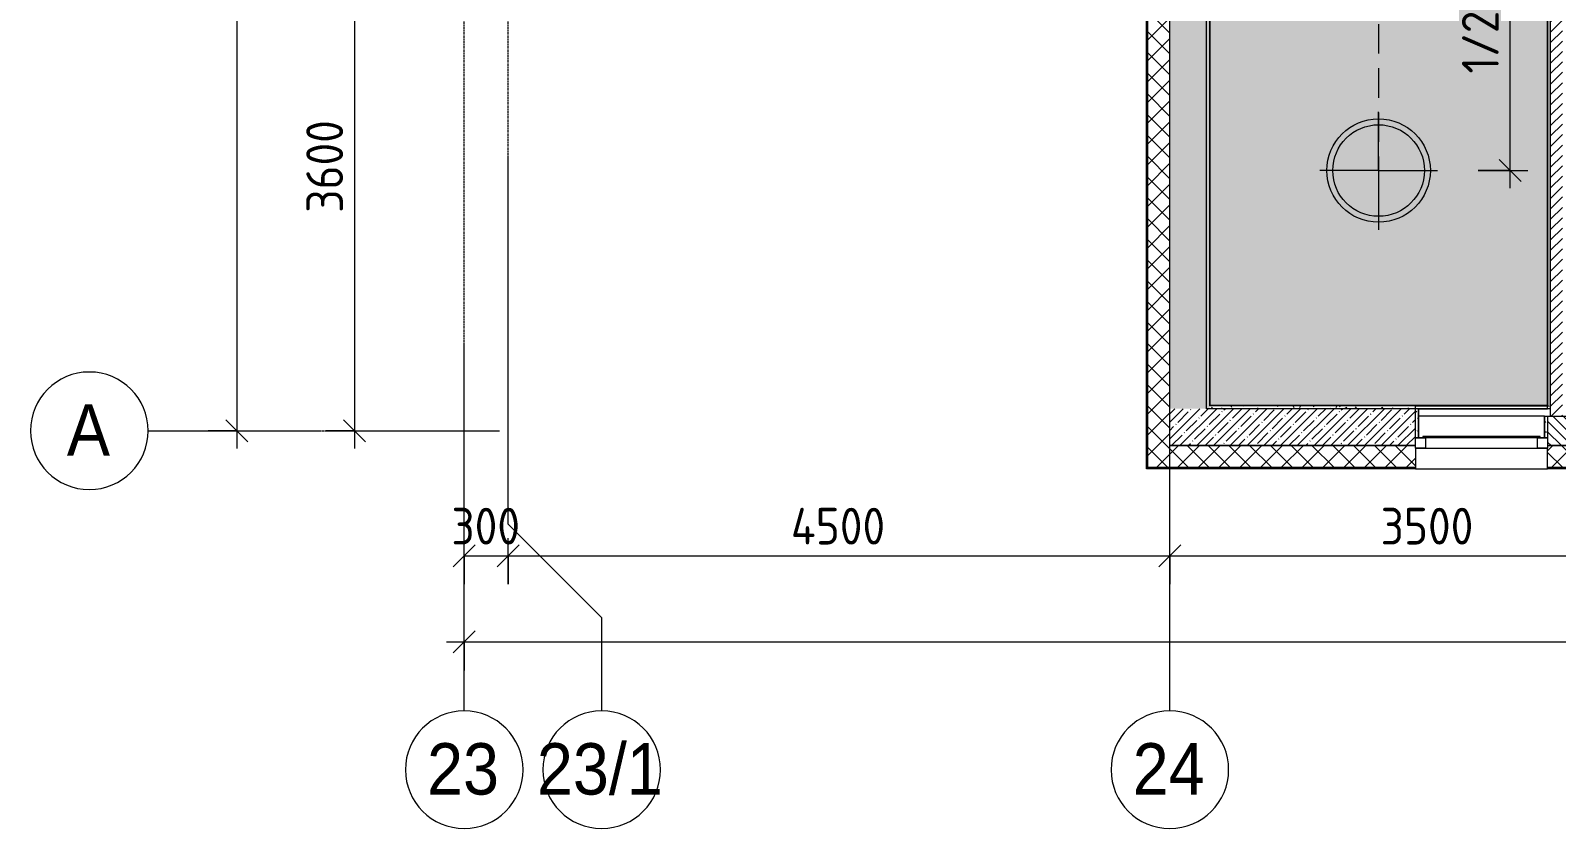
# Model space of a CAD drawing. Header units: millimetres. Extents: x 81610 to 276841, y -8553 to 29000.
# Drawn here: x 81610 to 91990, y -2706 to 2724 of the extents above; entities that cross this region are included whole.
import ezdxf

# ---------------------------------------------------------------- set-up
doc = ezdxf.new("R2010")
doc.units = ezdxf.units.MM
doc.linetypes.add('ADSK_Штрих_ш2 п1', pattern=[300, 200, -100])
doc.linetypes.add('Осевая', pattern=[31.75, 6.35, -4.7625, 15.875, -4.7625])
for name, color, linetype, lineweight in [('A-ANNO-DIMS', 7, 'Continuous', 9), ('A-ANNO-DIMS-100', 7, 'Continuous', 9), ('A-ANNO-NOTE', 7, 'Continuous', 9), ('A-DETL-2', 7, 'ADSK_Штрих_ш2 п1', 9), ('A-GLAZ', 7, 'Continuous', 9), ('A-GLAZ-1', 7, 'Continuous', 13), ('A-WALL', 7, 'Continuous', 9), ('I-WALL', 7, 'Continuous', 9), ('Оси', 7, 'Continuous', 9), ('Оси-1', 7, 'Continuous', 20), ('Оси-2', 7, 'Осевая', 9)]:
    doc.layers.add(name, color=color, linetype=linetype, lineweight=lineweight)
for name, color, linetype, lineweight, true_color in [('A-CLNG-1', 7, 'Continuous', 9, 0xeaeaea), ('A-WALL-1', 7, 'Continuous', 9, 0x3c3c3c), ('A-WALL-2', 7, 'Continuous', 9, 0x535353), ('A-WALL-FNSH-1', 7, 'Continuous', 9, 0x3c3c3c), ('I-WALL-1', 7, 'Continuous', 9, 0x535353)]:
    doc.layers.add(name, color=color, linetype=linetype, lineweight=lineweight, true_color=true_color)
doc.layers.add('A-CLNG-PATT-1', color=7, linetype='Continuous', lineweight=9, transparency=1)
doc.styles.add('Arial', font='arial.ttf', dxfattribs={"width": 0.9, "height": 350})
doc.styles.add('ISOCPEUR', font='isocpeur.ttf', dxfattribs={"width": 0.9, "height": 250})
doc.dimstyles.new('ISO-2_5_0_9К_БОЛЬШОЙ', dxfattribs={"dimscale": 304.8, "dimtxt": 248.995294, "dimasz": 0.492126, "dimexe": 0.393701, "dimexo": 0.984252, "dimgap": 0, "dimtad": 1, "dimdec": 0, "dimrnd": 10, "dimzin": 0, "dimdsep": 46, "dimtxsty": 'ISOCPEUR', "dimblk1": 'OBLIQUE', "dimblk2": 'OBLIQUE', "dimsah": 1, "dimcen": 0.09, "dimdle": 0.393701, "dimazin": 0, "dimtfac": 1, "dimtdec": 4, "dimtix": 1, "dimtmove": 0, "dimatfit": 3, "dimfxl": 1, "dimtvp": 1, "dimtolj": 1, "dimtzin": 0, "dimarcsym": 2})
pattern_1 = [(45, (0, 0), (-70.71068, 70.71068), []), (135, (0, 0), (-70.71068, -70.71068), [])]
pattern_2 = [(45, (0, 0), (-57.024626, 57.024626), []), (45, (57.025, 0), (-57.024626, 57.024626), [100.806, -20.161, 3.353, -16.808])]
pattern_3 = [(0, (0, 0), (121.92, 30.48), [10.058, -81.382, 10.058, -81.382, -487.68]), (0, (0, 0), (121.92, 30.48), [-182.88, 10.058, -172.822, 10.058, -81.382, -213.36]), (0, (0, 0), (121.92, 30.48), [-457.2, 10.058, -50.902, 10.058, -142.342]), (120, (45.72, 15.24), (-87.356454, 90.345817), [10.058, -81.382, 10.058, -81.382, -487.68]), (120, (45.72, 15.24), (-87.356454, 90.345817), [-182.88, 10.058, -172.822, 10.058, -81.382, -213.36]), (120, (45.72, 15.24), (-87.356454, 90.345817), [-457.2, 10.058, -50.902, 10.058, -142.342]), (240, (60.96, 76.2), (-34.563546, -120.825817), [10.058, -81.382, 10.058, -81.382, -487.68]), (240, (60.96, 76.2), (-34.563546, -120.825817), [-182.88, 10.058, -172.822, 10.058, -81.382, -213.36]), (240, (60.96, 76.2), (-34.563546, -120.825817), [-457.2, 10.058, -50.902, 10.058, -142.342])]

# ---------------------------------------------------------------- blocks, each defined once
blk = doc.blocks.new('120_Окно_СКБ_1Ст - 120_Окно_СКБ_1Ст 900х2500_h_ с форточкой-22876038-Сводный план потолков 1 этажа в осях 23-33')
at = {"layer": 'A-GLAZ'}
for p, q in [((450, -57), (-450, -57)), ((-450, -127), (450, -127))]:
    blk.add_line(p, q, dxfattribs=at)
at = {"layer": 'A-GLAZ-1'}
for p, q in [((-450, -127), (-450, -57)), ((-450, -57), (-380, -57)), ((-380, -57), (-380, -127)), ((380, -127), (380, -57)), ((380, -57), (450, -57)), ((450, -57), (450, -127)), ((-380, -127), (-450, -127)), ((-400, -127), (-400, -137)), ((-400, -137), (400, -137)), ((400, -137), (-400, -137)), ((-330, -137), (-330, -127)), ((330, -137), (330, -127)), ((450, -127), (380, -127)), ((400, -137), (400, -127))]:
    blk.add_line(p, q, dxfattribs=at)
blk = doc.blocks.new('Ось сетки - D8-29747960-Сводный план потолков 1 этажа в осях 23-33')
at = {"layer": 'Оси-1'}
for start, end in [(360, 180), (180, 360)]:
    blk.add_arc((0, 0), 4, start, end, dxfattribs=at)
blk = doc.blocks.new('DIMBLOCK1-Сводный план потолков 1 этажа в осях 23-33')
at = {"layer": 'A-ANNO-DIMS-100'}
for p, q in [((84560, -1044), (84560, -730)), ((84860, -1044), (84860, -730)), ((84560, -850), (84860, -850)), ((84560, -850), (84560, -1044)), ((84860, -850), (84860, -1044))]:
    blk.add_line(p, q, dxfattribs=at)
at = {"layer": 'A-ANNO-DIMS-100', "lineweight": 20}
for p, q in [((84560, -850), (84635, -775)), ((84860, -850), (84935, -775)), ((84560, -850), (84485, -925)), ((84860, -850), (84785, -925))]:
    blk.add_line(p, q, dxfattribs=at)
at = {"layer": 'A-ANNO-DIMS-100', "color": 0, "insert": (84473, -524), "char_height": 250, "width": 568.86, "attachment_point": 1, "line_spacing_factor": 1.149209, "style": 'ISOCPEUR'}
blk.add_mtext('300', dxfattribs=at)
blk = doc.blocks.new('_Oblique')
at = {"color": 0, "linetype": 'ByBlock', "lineweight": -2}
blk.add_line((-0.5, -0.5), (0.5, 0.5), dxfattribs=at)
blk = doc.blocks.new('DIMBLOCK2-Сводный план потолков 1 этажа в осях 23-33')
at = {"layer": 'A-ANNO-DIMS-100'}
for p, q in [((84860, -1044), (84860, -730)), ((89360, -1044), (89360, -730)), ((84860, -850), (89360, -850)), ((84860, -850), (84860, -1044)), ((89360, -850), (89360, -1044))]:
    blk.add_line(p, q, dxfattribs=at)
at = {"layer": 'A-ANNO-DIMS-100', "lineweight": 20}
for p, q in [((84860, -850), (84935, -775)), ((89360, -850), (89435, -775)), ((84860, -850), (84785, -925)), ((89360, -850), (89285, -925))]:
    blk.add_line(p, q, dxfattribs=at)
at = {"layer": 'A-ANNO-DIMS-100', "color": 0, "insert": (86782, -524), "char_height": 250, "width": 787.21, "attachment_point": 1, "line_spacing_factor": 1.149209, "style": 'ISOCPEUR'}
blk.add_mtext('4500', dxfattribs=at)
blk = doc.blocks.new('DIMBLOCK3-Сводный план потолков 1 этажа в осях 23-33')
at = {"layer": 'A-ANNO-DIMS-100'}
for p, q in [((89360, -1044), (89360, -730)), ((92860, -1044), (92860, -730)), ((89360, -850), (92860, -850)), ((89360, -850), (89360, -1044)), ((92860, -850), (92860, -1044))]:
    blk.add_line(p, q, dxfattribs=at)
at = {"layer": 'A-ANNO-DIMS-100', "lineweight": 20}
for p, q in [((89360, -850), (89435, -775)), ((92860, -850), (92935, -775)), ((89360, -850), (89285, -925)), ((92860, -850), (92785, -925))]:
    blk.add_line(p, q, dxfattribs=at)
at = {"layer": 'A-ANNO-DIMS-100', "color": 0, "insert": (90794, -524), "char_height": 250, "width": 758.48, "attachment_point": 1, "line_spacing_factor": 1.149209, "style": 'ISOCPEUR'}
blk.add_mtext('3500', dxfattribs=at)
blk = doc.blocks.new('DIMBLOCK21-Сводный план потолков 1 этажа в осях 23-33')
at = {"layer": 'A-ANNO-DIMS-100', "lineweight": 20}
for p, q in [((83813, 3600), (83738, 3675)), ((83813, 3600), (83888, 3525)), ((83813, 0), (83738, 75)), ((83813, 0), (83888, -75))]:
    blk.add_line(p, q, dxfattribs=at)
at = {"layer": 'A-ANNO-DIMS-100'}
for p, q in [((83619, 3600), (83933, 3600)), ((83813, 3600), (83619, 3600)), ((83813, 3600), (83813, -120)), ((83619, 0), (83933, 0)), ((83813, 0), (83619, 0))]:
    blk.add_line(p, q, dxfattribs=at)
at = {"layer": 'A-ANNO-DIMS-100', "color": 0, "insert": (83486, 1484), "char_height": 250, "width": 758.48, "attachment_point": 1, "rotation": 90, "line_spacing_factor": 1.149209, "style": 'ISOCPEUR'}
blk.add_mtext('3600', dxfattribs=at)
blk = doc.blocks.new('DIMBLOCK22-Сводный план потолков 1 этажа в осях 23-33')
at = {"layer": 'A-ANNO-DIMS-100'}
for p, q in [((84560, -1631), (84560, -1317)), ((125010, -1631), (125010, -1317)), ((84440, -1437), (125130, -1437)), ((84560, -1437), (84560, -1631)), ((125010, -1437), (125010, -1631))]:
    blk.add_line(p, q, dxfattribs=at)
at = {"layer": 'A-ANNO-DIMS-100', "lineweight": 20}
for p, q in [((84560, -1437), (84485, -1512)), ((84560, -1437), (84635, -1362)), ((125010, -1437), (124935, -1512)), ((125010, -1437), (125085, -1362))]:
    blk.add_line(p, q, dxfattribs=at)
at = {"layer": 'A-ANNO-DIMS-100', "color": 0, "insert": (104366, -1110), "char_height": 250, "width": 1005.56, "attachment_point": 1, "line_spacing_factor": 1.149209, "style": 'ISOCPEUR'}
blk.add_mtext('40450', dxfattribs=at)
blk = doc.blocks.new('DIMBLOCK23-Сводный план потолков 1 этажа в осях 23-33')
at = {"layer": 'A-ANNO-DIMS-100'}
for p, q in [((83013, 27120), (83013, -120)), ((82819, 27000), (83133, 27000)), ((83013, 27000), (82819, 27000)), ((82819, 0), (83133, 0)), ((83013, 0), (82819, 0))]:
    blk.add_line(p, q, dxfattribs=at)
at = {"layer": 'A-ANNO-DIMS-100', "lineweight": 20}
for p, q in [((83013, 27000), (82938, 27075)), ((83013, 27000), (83088, 26925)), ((83013, 0), (82938, 75)), ((83013, 0), (83088, -75))]:
    blk.add_line(p, q, dxfattribs=at)
at = {"layer": 'A-ANNO-DIMS-100', "color": 0, "insert": (82686, 13105), "char_height": 250, "width": 948.1, "attachment_point": 1, "rotation": 90, "line_spacing_factor": 1.149209, "style": 'ISOCPEUR'}
blk.add_mtext('27000', dxfattribs=at)
blk = doc.blocks.new('DIMBLOCK98-Сводный план потолков 1 этажа в осях 23-33')
at = {"layer": 'A-ANNO-DIMS-100', "lineweight": 20}
for p, q in [((91674, 3521), (91599, 3596)), ((91674, 3521), (91749, 3446)), ((91674, 1771), (91599, 1846)), ((91674, 1771), (91749, 1696))]:
    blk.add_line(p, q, dxfattribs=at)
at = {"layer": 'A-ANNO-DIMS-100'}
for p, q in [((91280, 3521), (91794, 3521)), ((91674, 3521), (91280, 3521)), ((91674, 1651), (91674, 3521)), ((91458, 1771), (91794, 1771)), ((91674, 1771), (91458, 1771))]:
    blk.add_line(p, q, dxfattribs=at)
at = {"layer": 'A-ANNO-DIMS-100', "color": 0, "insert": (91347, 2431), "char_height": 250, "width": 517.14, "attachment_point": 1, "rotation": 90, "line_spacing_factor": 1.149209, "style": 'ISOCPEUR'}
blk.add_mtext('1/2', dxfattribs=at)

msp = doc.modelspace()

# ---------------------------------------------------------------- hatches: boundary and pattern name
at = {"layer": 'A-CLNG-PATT-1'}
msp.add_hatch(color=256, dxfattribs=at).paths.add_polyline_path([(89630, 170), (91930, 171), (91929, 10380), (89630, 10379), (89630, 170)])
at = {"layer": 'A-WALL'}
h = msp.add_hatch(dxfattribs=at)
h.set_pattern_fill('FP_5', color=256, style=0, pattern_type=2)
h.set_pattern_definition(pattern_1)
h.paths.add_polyline_path([(89360, -100), (89360, 7500), (89260, 7500), (89260, 7650), (89210, 7650), (89210, -100)])
h = msp.add_hatch(dxfattribs=at)
h.set_pattern_fill('FP_1', color=256, style=0, pattern_type=2)
h.set_pattern_definition([(135, (0, 0), (-35.35534, -35.35534), [])])
h.paths.add_polyline_path([(123730, -100), (123730, 100), (123530, 100), (123530, -100)])
h.paths.add_polyline_path([(121130, -100), (121230, -100), (121230, 100), (121130, 100), (121130, -48)])
h.paths.add_polyline_path([(118830, -100), (119330, -100), (119330, 100), (118830, 100)])
h.paths.add_polyline_path([(117030, -100), (117030, 100), (115980, 100), (115980, -100), (116845.8, -100)])
h.paths.add_polyline_path([(113478.9, -100), (113680, -100), (113680, 100), (113430, 100), (113430, -100)])
h.paths.add_polyline_path([(111630, -100), (111630, 100), (110730, 100), (110730, -100), (111458.8, -100)])
h.paths.add_polyline_path([(109655, -100), (109830, -100), (109830, 100), (109480, 100), (109480, -100)])
h.paths.add_polyline_path([(106071.9, -100), (106230, -100), (106230, 100), (105180, 100), (105180, -100), (105398.5, -100)])
h.paths.add_polyline_path([(102630, -100), (102880, -100), (102880, 100), (102630, 100), (102630, -48)])
h.paths.add_polyline_path([(101730, -100), (101730, 100), (100830, 100), (100830, -100), (101358.3, -100)])
h.paths.add_polyline_path([(98105, -100), (98105, 100), (97105, 100), (97105, -100), (97991.5, -100)])
h.paths.add_polyline_path([(94780, -100), (94780, 100), (94530, 100), (94530, -100)])
h.paths.add_polyline_path([(92730, -100), (92730, 100), (91930, 100), (91930, -100), (92604.6, -100)])
h = msp.add_hatch(dxfattribs=at)
h.set_pattern_fill('FP_5', color=256, style=0, pattern_type=2)
h.set_pattern_definition(pattern_1)
h.paths.add_polyline_path([(124926.2, -250), (125080, -250), (125080, -100), (123530, -100), (123530, -250)])
h.paths.add_polyline_path([(121230, -250), (121230, -100), (120230, -100), (120230, -250), (120886, -250)])
h.paths.add_polyline_path([(118192.5, -250), (119330, -250), (119330, -100), (117930, -100), (117930, -250)])
h.paths.add_polyline_path([(116845.8, -250), (117030, -250), (117030, -100), (115980, -100), (115980, -250)])
h.paths.add_polyline_path([(112805.6, -250), (113680, -250), (113680, -100), (112530, -100), (112530, -250)])
h.paths.add_polyline_path([(109830, -250), (109830, -100), (109480, -100), (109480, -250)])
h.paths.add_polyline_path([(110730, -250), (111630, -250), (111630, -100), (110730, -100), (110730, -118)])
h.paths.add_polyline_path([(107130, -250), (108030, -250), (108030, -100), (107130, -100), (107130, -118)])
h.paths.add_polyline_path([(105180, -250), (106230, -250), (106230, -100), (105180, -100), (105180, -214.9)])
h.paths.add_polyline_path([(102880, -250), (102880, -100), (100830, -100), (100830, -250), (102630, -250)])
h.paths.add_polyline_path([(99030, -250), (99930, -250), (99930, -100), (99030, -100), (99030, -214.9)])
h.paths.add_polyline_path([(98130, -250), (98130, -100), (97080, -100), (97080, -250), (97991.5, -250)])
h.paths.add_polyline_path([(93951.3, -250), (94780, -250), (94780, -100), (93630, -100), (93630, -250)])
h.paths.add_polyline_path([(92604.6, -250), (92730, -250), (92730, -100), (91930, -100), (91930, -250)])
h.paths.add_polyline_path([(91030, -250), (91030, -100), (89210, -100), (89210, -250), (89911.1, -250)])
at = {"layer": 'I-WALL'}
h = msp.add_hatch(dxfattribs=at)
h.set_pattern_fill('FP_31', color=256, style=0, pattern_type=2)
h.set_pattern_definition(pattern_3)
h.paths.add_polyline_path([(91930, 170), (91950, 170), (91950, 3730), (91930, 3730), (91930, 171)])
h.paths.add_polyline_path([(91950, 5180), (91950, 10400), (91930, 10400), (91930, 5180)])
h = msp.add_hatch(dxfattribs=at)
h.set_pattern_fill('FP_3', color=256, style=0, pattern_type=2)
h.set_pattern_definition([(45, (0, 0), (-35.35534, 35.35534), [])])
h.paths.add_polyline_path([(92030, 100), (92030, 3755), (91950, 3755), (91950, 100)])
h.paths.add_polyline_path([(92030, 5155), (92030, 10400), (91950, 10400), (91950, 5155)])
h = msp.add_hatch(dxfattribs=at)
h.set_pattern_fill('FP_31', color=256, style=0, pattern_type=2)
h.set_pattern_definition(pattern_3)
h.paths.add_polyline_path([(89610, 150), (89630, 150), (89630, 8181.1), (89610, 8181.1), (89610, 2570.8)])
h.paths.add_polyline_path([(89630, 9631.1), (89630, 10380), (89610, 10380), (89610, 9631.1)])
h = msp.add_hatch(dxfattribs=at)
h.set_pattern_fill('FP_2', color=256, style=0, pattern_type=2)
h.set_pattern_definition(pattern_2)
h.paths.add_polyline_path([(89610, 150), (89610, 7700), (89360, 7700), (89360, 150)])
h = msp.add_hatch(dxfattribs=at)
h.set_pattern_fill('FP_2', color=256, style=0, pattern_type=2)
h.set_pattern_definition(pattern_2)
h.paths.add_polyline_path([(91030, -100), (91030, 150), (89360, 150), (89360, -100), (89911.1, -100)])
h = msp.add_hatch(dxfattribs=at)
h.set_pattern_fill('FP_31', color=256, style=0, pattern_type=2)
h.set_pattern_definition(pattern_3)
h.paths.add_polyline_path([(89630, 150), (91030, 150), (91030, 170), (89630, 170)])
h.paths.add_polyline_path([(91930, 150), (91950, 150), (91950, 170), (91930, 170)])
h = msp.add_hatch(dxfattribs=at)
h.set_pattern_fill('FP_31', color=256, style=0, pattern_type=2)
h.set_pattern_definition(pattern_3)
h.paths.add_polyline_path([(91030, -48), (91050, -48), (91050, 150), (91030, 150)])
h = msp.add_hatch(dxfattribs=at)
h.set_pattern_fill('FP_31', color=256, style=0, pattern_type=2)
h.set_pattern_definition(pattern_3)
h.paths.add_polyline_path([(91910, -48), (91930, -48), (91930, 100), (91910, 100)])

# ---------------------------------------------------------------- linework, layer by layer
at = {"layer": 'A-ANNO-NOTE'}
for q in [(90780, 2171), (90380, 1771), (90780, 1371), (91180, 1771)]:
    msp.add_line((90780, 1771), q, dxfattribs=at)
for radius in [352, 311.5]:
    msp.add_circle((90780, 1771), radius, dxfattribs=at)
at = {"layer": 'A-CLNG-1'}
for p, q in [((89630, 9631.1), (89630, 170)), ((91030, 170), (91930, 170)), ((91909, 100), (91050.5, 100)), ((91050.5, 100), (91050.5, -48)), ((91908.5, -48), (91908.5, 100)), ((91909, -48), (91909, 100))]:
    msp.add_line(p, q, dxfattribs=at)
at = {"layer": 'A-DETL-2'}
msp.add_line((90780, 9066.4), (90780, 1366.4), dxfattribs=at)
at = {"layer": 'A-WALL'}
for p, q in [((89207, -253), (89207, 7497)), ((89210, -250), (89210, 7500)), ((91930, 3730), (91930, 170)), ((91030, 170), (89630, 170)), ((92730, -100), (91930, -100)), ((91930, -100), (92730, -100)), ((91030, -253), (89207, -253)), ((91030, -250), (89210, -250)), ((92730, -250), (91930, -250)), ((92730, -253), (91930, -253))]:
    msp.add_line(p, q, dxfattribs=at)
at = {"layer": 'A-WALL-1'}
for p, q in [((89360, -100), (89360, 8206.1)), ((89610, 150), (89610, 8206.1)), ((91950, 100), (91950, 3755)), ((91050, 150), (89610, 150)), ((91030, -48), (91030, 170)), ((91050, 150), (91050, -48)), ((91930, 150), (91930, 170)), ((91950, 150), (91930, 150)), ((91910, -48), (91910, 100)), ((91910, 100), (91930, 100)), ((91930, 100), (92730, 100)), ((91930, 100), (91930, -48)), ((89360, -100), (91030, -100)), ((91030, -100), (89360, -100)), ((91030, -118), (91030, -250)), ((91930, -250), (91930, -118))]:
    msp.add_line(p, q, dxfattribs=at)
at = {"layer": 'A-WALL-2'}
msp.add_line((91030, -258), (91930, -258), dxfattribs=at)
at = {"layer": 'A-WALL-FNSH-1'}
for p, q in [((89631, 8206.1), (89631, 171)), ((89202, -258), (89202, 7492)), ((91929, 171), (91929, 3755)), ((91930, 171), (89631, 171)), ((91050, 150), (91051, 150)), ((91051, 150), (91051, -48)), ((91909, 100), (91909, 100)), ((91909, 100), (91910, 100)), ((91030, -258), (89202, -258)), ((91030, -250), (91030, -258)), ((91930, -258), (91930, -250)), ((92730, -258), (91930, -258))]:
    msp.add_line(p, q, dxfattribs=at)
at = {"layer": 'I-WALL-1'}
for p, q in [((91930, 150), (91050, 150)), ((91051, 150), (91930, 150))]:
    msp.add_line(p, q, dxfattribs=at)
at = {"layer": 'Оси'}
for p, q in [((84860, -636.3), (84860, 1863.7)), ((84560, -1906.3), (84560, 593.7)), ((89360, -1906.3), (89360, 593.7)), ((82410, 0), (83579.6, 0)), ((83630.4, 0), (84800, 0)), ((84860, -636.3), (85495, -1271.3)), ((85495, -1271.3), (85495, -1906.3))]:
    msp.add_line(p, q, dxfattribs=at)
at = {"layer": 'Оси-2'}
for p, q in [((84560, 593.7), (84560, 19415.1)), ((84860, 1863.7), (84860, 19415.1)), ((89360, 593.7), (89360, 19415.1)), ((83579.6, 0), (83630.4, 0))]:
    msp.add_line(p, q, dxfattribs=at)

# ---------------------------------------------------------------- block references
at = {"layer": 'A-GLAZ', "rotation": 180}
msp.add_blockref('120_Окно_СКБ_1Ст - 120_Окно_СКБ_1Ст 900х2500_h_ с форточкой-22876038-Сводный план потолков 1 этажа в осях 23-33', (91480, -175), dxfattribs=at)
at = {"layer": 'Оси-1', "xscale": 99.99999999999993, "yscale": 99.99999999999993, "zscale": 99.99999999999993, "rotation": 269.9999999999994}
msp.add_blockref('Ось сетки - D8-29747960-Сводный план потолков 1 этажа в осях 23-33', (82010, 0), dxfattribs=at)
at = {"layer": 'Оси-1', "xscale": 99.99999999999993, "yscale": 99.99999999999993, "zscale": 99.99999999999993}
for p in [(84560, -2306.3), (85495, -2306.3), (89360, -2306.3)]:
    msp.add_blockref('Ось сетки - D8-29747960-Сводный план потолков 1 этажа в осях 23-33', p, dxfattribs=at)

# ---------------------------------------------------------------- texts
at = {"layer": 'Оси', "char_height": 350, "attachment_point": 1, "style": 'Arial'}
for s, insert, width in [('\\fArial|b0|i0|c204|p34|;\\W.9;А', (81857.2, 181), 360.759), ('23', (84307.4, -2125.6), 606.076), ('23/1', (85054.7, -2125.6), 1060.633), ('24', (89107.4, -2125.6), 606.076)]:
    msp.add_mtext(s, dxfattribs=dict(at, insert=insert, width=width))

# ---------------------------------------------------------------- dimensions: what is measured, and where the dimension line sits
at = {"layer": 'A-ANNO-DIMS'}
for base, p1, p2, override, picture, middle in [((83012.7, 0), (83118.7, 27000), (83118.7, 0), {"dimpost": '<>', "dimfxl": 26999.999823}, 'DIMBLOCK23-Сводный план потолков 1 этажа в осях 23-33', (82887.7, 13500)), ((83812.7, 0), (83918.7, 3600), (83918.7, 0), {"dimpost": '<>', "dimfxl": 3600}, 'DIMBLOCK21-Сводный план потолков 1 этажа в осях 23-33', (83687.7, 1800))]:
    dim = msp.add_linear_dim(base=base, p1=p1, p2=p2, angle=90, dimstyle='ISO-2_5_0_9К_БОЛЬШОЙ', override=override, dxfattribs=at)
    dim.commit()
    dim.dimension.update_dxf_attribs({"geometry": picture, "text_midpoint": middle})
dim = msp.add_linear_dim(base=(91674, 3521), p1=(91158.3, 1771), p2=(90980, 3521), angle=90, text='1/2', dimstyle='ISO-2_5_0_9К_БОЛЬШОЙ', override={"dimpost": '<>', "dimfxl": 1759.059495}, dxfattribs=at)
dim.commit()
dim.dimension.update_dxf_attribs({"geometry": 'DIMBLOCK98-Сводный план потолков 1 этажа в осях 23-33', "text_midpoint": (91549, 2646)})
for base, p1, p2, override, picture, middle in [((84860, -850.4), (84560, -744.3), (84860, -744.3), {"dimpost": '<>', "dimfxl": 300}, 'DIMBLOCK1-Сводный план потолков 1 этажа в осях 23-33', (84710, -725.4)), ((89360, -850.4), (84860, -744.3), (89360, -744.3), {"dimpost": '<>', "dimfxl": 4500}, 'DIMBLOCK2-Сводный план потолков 1 этажа в осях 23-33', (87110, -725.4)), ((92860, -850.4), (89360, -744.3), (92860, -744.3), {"dimpost": '<>', "dimfxl": 3500}, 'DIMBLOCK3-Сводный план потолков 1 этажа в осях 23-33', (91110, -725.4)), ((125010, -1437.1), (84560, -1331), (125010, -1331), {"dimpost": '<>', "dimfxl": 40450}, 'DIMBLOCK22-Сводный план потолков 1 этажа в осях 23-33', (104785, -1312.1))]:
    dim = msp.add_linear_dim(base=base, p1=p1, p2=p2, dimstyle='ISO-2_5_0_9К_БОЛЬШОЙ', override=override, dxfattribs=at)
    dim.commit()
    dim.dimension.update_dxf_attribs({"geometry": picture, "text_midpoint": middle})

doc.saveas('drawing.dxf')
